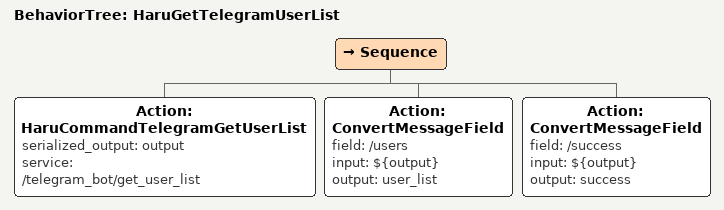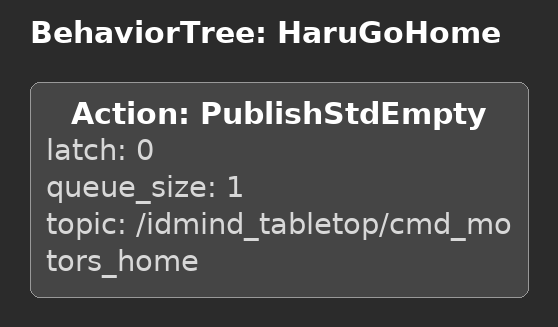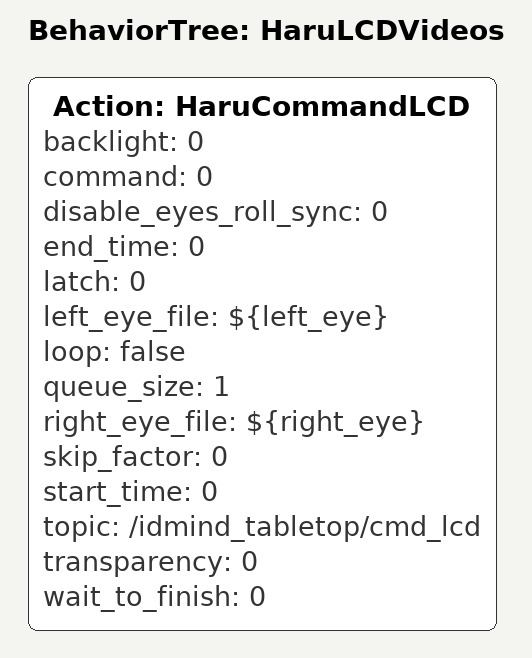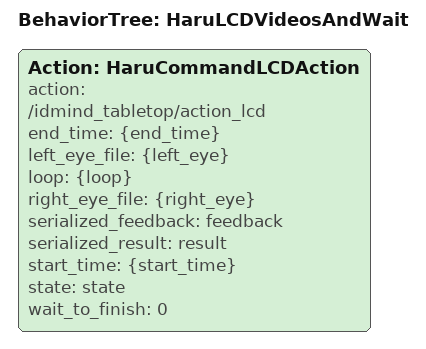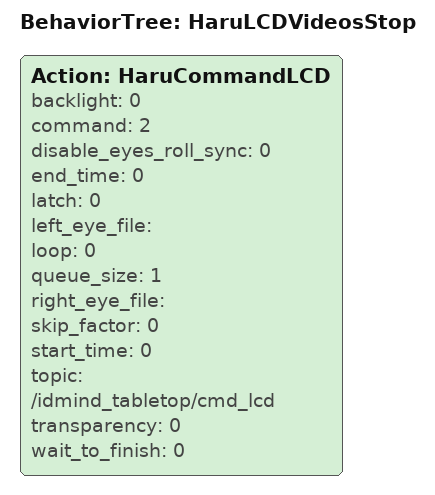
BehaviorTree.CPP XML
<BehaviorTree ID="HaruGetTelegramUserList">
    <Sequence>
        <Action ID="HaruCommandTelegramGetUserList" serialized_output="output" service="/telegram_bot/get_user_list"/>
        <Action ID="ConvertMessageField" field="/users" input="${output}" output="user_list"/>
        <Action ID="ConvertMessageField" field="/success" input="${output}" output="success"/>
    </Sequence>
</BehaviorTree>

<BehaviorTree ID="HaruGoHome">
    <Action ID="PublishStdEmpty" latch="0" queue_size="1" topic="/idmind_tabletop/cmd_motors_home"/>
</BehaviorTree>

<BehaviorTree ID="HaruLCDVideos">
    <Action ID="HaruCommandLCD" backlight="0" command="0" disable_eyes_roll_sync="0" end_time="0" latch="0" left_eye_file="${left_eye}" loop="false" queue_size="1" right_eye_file="${right_eye}" skip_factor="0" start_time="0" topic="/idmind_tabletop/cmd_lcd" transparency="0" wait_to_finish="0"/>
</BehaviorTree>

<BehaviorTree ID="HaruLCDVideosAndWait">
    <Action ID="HaruCommandLCDAction" action="/idmind_tabletop/action_lcd" end_time="{end_time}" left_eye_file="{left_eye}" loop="{loop}" right_eye_file="{right_eye}" serialized_feedback="feedback" serialized_result="result" start_time="{start_time}" state="state" wait_to_finish="0"/>
</BehaviorTree>

<BehaviorTree ID="HaruLCDVideosStop">
    <Action ID="HaruCommandLCD" backlight="0" command="2" disable_eyes_roll_sync="0" end_time="0" latch="0" left_eye_file="" loop="0" queue_size="1" right_eye_file="" skip_factor="0" start_time="0" topic="/idmind_tabletop/cmd_lcd" transparency="0" wait_to_finish="0"/>
</BehaviorTree>
